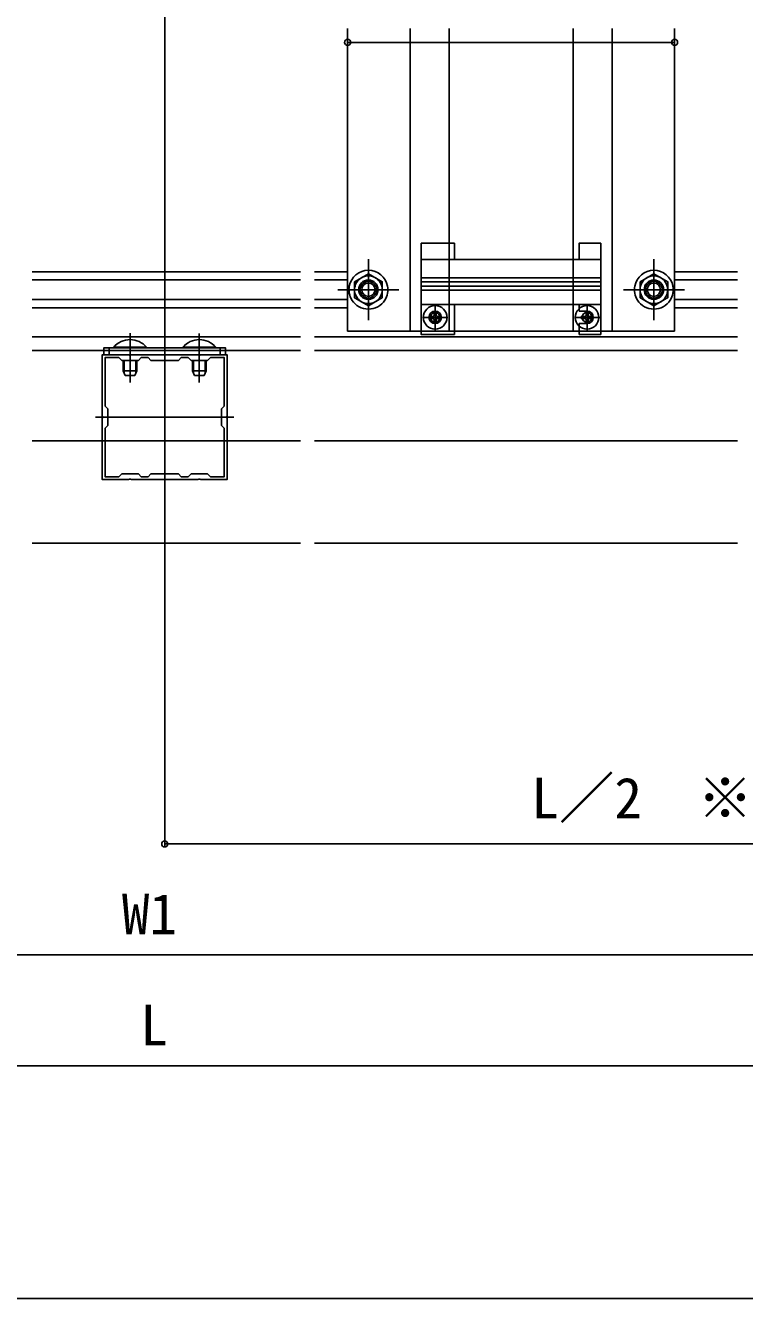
# Model space of a CAD drawing. Units: millimetres, scale not verified. Extents: x -875 to 875, y -1304 to 1297.
# Drawn here: x -222.7 to 36.7, y -1304.2 to -844.8 of the extents above; entities that cross this region are included whole.
import ezdxf
from ezdxf.enums import TextEntityAlignment as Align

# ---------------------------------------------------------------- set-up
doc = ezdxf.new("R2010")
doc.units = ezdxf.units.MM
doc.header["$LTSCALE"] = 8
for name, color, linetype in [('0-3_YKK_11E', 7, 'Continuous'), ('0-4_YKK_12', 2, 'Continuous'), ('0-5_YKK_13', 4, 'Continuous'), ('0-6_YKK_D', 6, 'Continuous'), ('0-7_YKK_ZWAK', 7, 'Continuous')]:
    doc.layers.add(name, color=color, linetype=linetype)
doc.styles.add('ＭＳ ゴシック', font='')
doc.styles.get('ＭＳ ゴシック').set_extended_font_data('MS Gothic')

msp = doc.modelspace()

# ---------------------------------------------------------------- linework, layer by layer
at = {"layer": '0-3_YKK_11E'}
for points in [[(-160.458, -963.689), (-184.542, -963.689), (-184.725, -963.809), (-185.275, -963.809), (-185.458, -963.689), (-195, -963.689), (-195, -985.731), (-194.88, -985.914), (-194.88, -986.464), (-195, -986.647), (-195, -1008.689), (-185.458, -1008.689), (-185.275, -1008.569), (-184.725, -1008.569), (-184.542, -1008.689), (-160.458, -1008.689), (-160.275, -1008.569), (-159.725, -1008.569), (-159.542, -1008.689), (-150, -1008.689), (-150, -986.647), (-150.12, -986.464), (-150.12, -985.914), (-150, -985.731), (-150, -963.689), (-159.542, -963.689), (-159.725, -963.809), (-160.275, -963.809)], [(-151, -982.189), (-151, -964.689), (-156, -964.689), (-157, -965.689), (-163, -965.689), (-164, -964.689), (-166.5, -964.689), (-167.5, -965.689), (-177.5, -965.689), (-178.5, -964.689), (-181, -964.689), (-182, -965.689), (-188, -965.689), (-189, -964.689), (-194, -964.689), (-194, -982.189), (-193, -983.189), (-193, -989.189), (-194, -990.189), (-194, -1007.689), (-189, -1007.689), (-188, -1006.689), (-182, -1006.689), (-181, -1007.689), (-178.5, -1007.689), (-177.5, -1006.689), (-167.5, -1006.689), (-166.5, -1007.689), (-164, -1007.689), (-163, -1006.689), (-157, -1006.689), (-156, -1007.689), (-151, -1007.689), (-151, -990.189), (-152, -989.189), (-152, -983.189)]]:
    msp.add_lwpolyline(points, close=True, dxfattribs=at)
at = {"layer": '0-4_YKK_12'}
for p, q in [((-106.5, -845.918), (-106.5, -955.189)), ((-83.9, -845.918), (-83.9, -955.189)), ((-69.9, -845.918), (-69.9, -955.189)), ((-25.1, -845.918), (-25.1, -955.189)), ((-11.1, -845.918), (-11.1, -955.189)), ((11.5, -845.918), (11.5, -955.189)), ((-123.479, -933.689), (-220.294, -933.689)), ((-123.479, -936.689), (-220.294, -936.689)), ((-106.5, -933.689), (-118.479, -933.689)), ((-106.5, -936.689), (-118.479, -936.689)), ((34.215, -933.689), (11.5, -933.689)), ((34.215, -936.689), (11.5, -936.689)), ((-123.479, -943.689), (-220.294, -943.689)), ((-106.5, -943.689), (-118.479, -943.689)), ((34.215, -943.689), (11.5, -943.689)), ((-123.479, -946.689), (-220.294, -946.689)), ((-106.5, -946.689), (-118.479, -946.689)), ((34.215, -946.689), (11.5, -946.689)), ((11.5, -955.189), (-106.5, -955.189)), ((-7.5, -955.189), (-87.5, -955.189)), ((-70.5, -955.189), (-72.5, -955.189)), ((-123.479, -957.189), (-220.294, -957.189)), ((-185, -973.689), (-185, -955.827)), ((-160, -973.689), (-160, -955.961)), ((34.215, -957.189), (-118.479, -957.189)), ((-220.294, -962.189), (-123.479, -962.189)), ((-172.5, -1011.189), (-172.5, -961.189)), ((-118.479, -962.189), (34.215, -962.189)), ((-197.5, -986.189), (-147.5, -986.189)), ((-220.294, -994.689), (-123.479, -994.689)), ((-118.479, -994.689), (34.215, -994.689)), ((-123.479, -1031.689), (-220.294, -1031.689)), ((34.215, -1031.689), (-118.479, -1031.689))]:
    msp.add_line(p, q, dxfattribs=at)
for centre, radius in [((-99, -940.189), 3.5), ((4, -940.189), 3.5), ((-74.9, -950.189), 1.75), ((-20.1, -950.189), 1.75)]:
    msp.add_circle(centre, radius, dxfattribs=at)
at = {"layer": '0-5_YKK_13'}
for p, q in [((-67.9, -923.389), (-79.9, -923.389)), ((-79.9, -924.389), (-79.9, -923.389)), ((-79.9, -929.289), (-79.9, -924.389)), ((-67.9, -924.389), (-67.9, -923.389)), ((-67.9, -924.389), (-67.9, -929.289)), ((-22.9, -924.389), (-22.9, -929.289)), ((-15.1, -924.389), (-15.1, -923.389)), ((-15.1, -929.289), (-15.1, -924.389)), ((-99, -951.189), (-99, -929.189)), ((-15.1, -929.289), (-79.9, -929.289)), ((-79.9, -930.614), (-79.9, -929.289)), ((-79.9, -935.477), (-79.9, -930.614)), ((-15.1, -930.614), (-15.1, -929.289)), ((-15.1, -935.477), (-15.1, -930.614)), ((4, -951.189), (4, -929.189)), ((-104, -937.302), (-99, -934.416)), ((-79.9, -936.377), (-79.9, -935.477)), ((-79.9, -935.959), (-15.1, -935.959)), ((-79.9, -937.275), (-79.9, -936.377)), ((-15.1, -936.377), (-15.1, -935.477)), ((-15.1, -937.275), (-15.1, -936.377)), ((-1, -937.302), (4, -934.416)), ((-88, -940.189), (-110, -940.189)), ((-104, -938.197), (-104, -937.302)), ((-104, -938.324), (-104, -937.302)), ((-104, -943.076), (-104, -938.197)), ((-104, -943.076), (-104, -938.324)), ((-94, -938.324), (-94, -943.076)), ((-79.9, -937.425), (-79.9, -937.275)), ((-79.9, -937.345), (-15.1, -937.345)), ((-79.9, -938.853), (-79.9, -937.425)), ((-79.9, -939.003), (-79.9, -938.853)), ((-79.9, -938.933), (-15.1, -938.933)), ((-79.9, -939.901), (-79.9, -939.003)), ((-79.9, -940.801), (-79.9, -939.901)), ((-79.9, -940.319), (-15.1, -940.319)), ((-79.9, -944.264), (-79.9, -940.801)), ((-15.1, -937.425), (-15.1, -937.275)), ((-15.1, -938.853), (-15.1, -937.425)), ((-15.1, -939.003), (-15.1, -938.853)), ((-15.1, -939.901), (-15.1, -939.003)), ((-15.1, -940.801), (-15.1, -939.901)), ((-15.1, -944.264), (-15.1, -940.801)), ((15, -940.189), (-7, -940.189)), ((-1, -938.197), (-1, -937.302)), ((-1, -938.324), (-1, -937.302)), ((-1, -943.076), (-1, -938.197)), ((-1, -943.076), (-1, -938.324)), ((9, -938.324), (9, -943.076)), ((-103.61, -943.301), (-104, -943.076)), ((-103.483, -943.374), (-104, -943.076)), ((-99, -945.963), (-103.483, -943.374)), ((-94.517, -943.374), (-99, -945.963)), ((-94, -943.076), (-94.517, -943.374)), ((-94, -943.076), (-94.362, -943.285)), ((-79.9, -945.589), (-79.9, -944.264)), ((-79.9, -945.589), (-15.1, -945.589)), ((-79.9, -955.389), (-79.9, -945.589)), ((-74.9, -945.639), (-74.9, -954.739)), ((-67.9, -945.589), (-67.9, -955.389)), ((-22.9, -945.589), (-22.9, -947.939)), ((-20.1, -945.639), (-20.1, -954.739)), ((-15.1, -945.589), (-15.1, -944.264)), ((-15.1, -955.389), (-15.1, -945.589)), ((-0.61, -943.301), (-1, -943.076)), ((-0.483, -943.374), (-1, -943.076)), ((4, -945.963), (-0.483, -943.374)), ((8.483, -943.374), (4, -945.963)), ((9, -943.076), (8.483, -943.374)), ((9, -943.076), (8.638, -943.285)), ((-79.45, -950.189), (-70.35, -950.189)), ((-78.15, -950.189), (-71.65, -950.189)), ((-76.975, -949.839), (-76.975, -950.539)), ((-75.75, -949.839), (-76.975, -949.839)), ((-75.75, -950.539), (-76.975, -950.539)), ((-74.55, -948.114), (-75.25, -948.114)), ((-75.25, -948.114), (-75.25, -949.339)), ((-74.9, -953.439), (-74.9, -946.939)), ((-74.55, -948.114), (-74.55, -949.339)), ((-72.825, -949.839), (-74.05, -949.839)), ((-72.825, -950.539), (-74.05, -950.539)), ((-72.825, -949.839), (-72.825, -950.539)), ((-24.65, -950.189), (-15.55, -950.189)), ((-23.35, -950.189), (-16.85, -950.189)), ((-20.1, -947.939), (-22.9, -947.939)), ((-22.175, -949.839), (-22.175, -950.539)), ((-20.95, -949.839), (-22.175, -949.839)), ((-20.95, -950.539), (-22.175, -950.539)), ((-19.75, -948.114), (-20.45, -948.114)), ((-20.45, -948.114), (-20.45, -949.339)), ((-20.1, -953.439), (-20.1, -946.939)), ((-19.75, -948.114), (-19.75, -949.339)), ((-18.025, -949.839), (-19.25, -949.839)), ((-18.025, -950.539), (-19.25, -950.539)), ((-18.025, -949.839), (-18.025, -950.539)), ((-75.25, -951.039), (-75.25, -952.264)), ((-74.55, -952.264), (-75.25, -952.264)), ((-74.55, -951.039), (-74.55, -952.264)), ((-67.9, -956.389), (-67.9, -955.389)), ((-22.9, -952.439), (-20.1, -952.439)), ((-22.9, -952.439), (-22.9, -955.389)), ((-22.9, -955.389), (-22.9, -956.389)), ((-20.45, -951.039), (-20.45, -952.264)), ((-19.75, -952.264), (-20.45, -952.264)), ((-19.75, -951.039), (-19.75, -952.264)), ((-15.1, -956.389), (-15.1, -955.389)), ((-15.1, -956.389), (-22.9, -956.389)), ((-192.5, -961.189), (-192.5, -963.689)), ((-190.9, -960.941), (-190.9, -961.189)), ((-179.1, -960.941), (-190.9, -960.941)), ((-190.9, -961.189), (-179.1, -961.189)), ((-179.1, -960.941), (-179.1, -961.189)), ((-165.9, -960.941), (-165.9, -961.189)), ((-154.1, -960.941), (-165.9, -960.941)), ((-165.9, -961.189), (-154.1, -961.189)), ((-154.1, -960.941), (-154.1, -961.189)), ((-152.5, -963.689), (-152.5, -961.189)), ((-187.5, -965.689), (-187.5, -969.489)), ((-187.067, -965.689), (-187.067, -970.409)), ((-182.933, -965.689), (-182.933, -970.409)), ((-182.5, -965.689), (-182.5, -969.489)), ((-162.5, -965.689), (-162.5, -969.489)), ((-162.067, -965.689), (-162.067, -970.409)), ((-157.933, -965.689), (-157.933, -970.409)), ((-157.5, -965.689), (-157.5, -969.489)), ((-182.5, -969.489), (-187.5, -969.489)), ((-186.7, -971.189), (-187.5, -969.489)), ((-183.3, -971.189), (-186.7, -971.189)), ((-182.5, -969.489), (-183.3, -971.189)), ((-157.5, -969.489), (-162.5, -969.489)), ((-161.7, -971.189), (-162.5, -969.489)), ((-158.3, -971.189), (-161.7, -971.189)), ((-157.5, -969.489), (-158.3, -971.189))]:
    msp.add_line(p, q, dxfattribs=at)
for points in [[(-15.1, -923.389), (-22.9, -923.389), (-22.9, -924.389)], [(-99, -934.416), (-94, -937.302), (-94, -938.324)], [(4, -934.416), (9, -937.302), (9, -938.324)], [(-67.9, -956.389), (-79.9, -956.389), (-79.9, -955.389)]]:
    msp.add_lwpolyline(points, dxfattribs=at)
msp.add_lwpolyline([(-194.5, -963.689), (-150.5, -963.689), (-150.5, -961.189), (-194.5, -961.189)], close=True, dxfattribs=at)
for centre, radius in [((-99, -940.189), 3), ((-99, -940.189), 2.4), ((4, -940.189), 3), ((4, -940.189), 2.4), ((-74.9, -950.189), 4.25), ((-20.1, -950.189), 4.25), ((-74.9, -950.189), 2.25)]:
    msp.add_circle(centre, radius, dxfattribs=at)
for centre, radius, start, end in [((-99, -940.189), 7, 90, 169.47567), ((-99, -940.189), 5, 23.1324, 156.8676), ((-99, -940.189), 5, 23.1324, 156.8676), ((-99, -940.189), 7, 10.52433, 90), ((4, -940.189), 7, 90, 169.47567), ((4, -940.189), 5, 23.1324, 156.8676), ((4, -940.189), 5, 23.1324, 156.8676), ((4, -940.189), 7, 10.52433, 90), ((-99, -940.189), 7, 169.47567, 212.11583), ((-99, -940.189), 5, 156.8676, 217.3832), ((-99, -940.189), 5, 156.8676, 217.3832), ((-99, -940.189), 5, 322.6168, 23.1324), ((-99, -940.189), 5, 322.6168, 23.1324), ((-99, -940.189), 7, 327.88417, 10.52433), ((4, -940.189), 7, 169.47567, 212.11583), ((4, -940.189), 5, 156.8676, 217.3832), ((4, -940.189), 5, 156.8676, 217.3832), ((4, -940.189), 5, 322.6168, 23.1324), ((4, -940.189), 5, 322.6168, 23.1324), ((4, -940.189), 7, 327.88417, 10.52433), ((-99, -940.189), 7, 212.11583, 327.88417), ((-99, -940.189), 5, 217.3832, 322.6168), ((-99, -940.189), 5, 217.3832, 322.6168), ((4, -940.189), 7, 212.11583, 327.88417), ((4, -940.189), 5, 217.3832, 322.6168), ((4, -940.189), 5, 217.3832, 322.6168), ((-75.75, -949.339), 0.5, 270, 0), ((-75.75, -951.039), 0.5, 0, 90), ((-74.05, -949.339), 0.5, 180, 270), ((-74.05, -951.039), 0.5, 90, 180), ((-20.95, -949.339), 0.5, 270, 0), ((-20.95, -951.039), 0.5, 0, 90), ((-20.1, -950.189), 2.25, 270, 90), ((-19.25, -949.339), 0.5, 180, 270), ((-19.25, -951.039), 0.5, 90, 180), ((-185, -965.889), 7.7, 39.98312, 140.01688), ((-160, -965.889), 7.7, 39.98312, 140.01688)]:
    msp.add_arc(centre, radius, start, end, dxfattribs=at)
at = {"layer": '0-6_YKK_D'}
for p, q in [((-172.5, -689.939), (-172.5, -1141.189)), ((-106.5, -850.939), (11.5, -850.939)), ((-172.5, -1140.189), (302.5, -1140.189)), ((-610, -1180.189), (265, -1180.189)), ((302.5, -1220.189), (-647.5, -1220.189))]:
    msp.add_line(p, q, dxfattribs=at)
for centre in [(-106.5, -850.939), (11.5, -850.939), (-172.5, -1140.189)]:
    msp.add_circle(centre, 1.075, dxfattribs=at)
at = {"layer": '0-7_YKK_ZWAK'}
msp.add_lwpolyline([(-875, -1304.2), (875, -1304.2), (875, 1245.8)], dxfattribs=at)

# ---------------------------------------------------------------- texts
at = {"layer": '0-6_YKK_D', "style": 'ＭＳ ゴシック'}
for s, p in [('L／2\u3000※2間のみ', (-40.227, -1135.303)), ('W1', (-187.955, -1177.189)), ('L', (-181.307, -1217.189))]:
    msp.add_text(s, height=14.66, dxfattribs=at).set_placement(p, align=Align.BOTTOM_LEFT)

doc.saveas('drawing.dxf')
